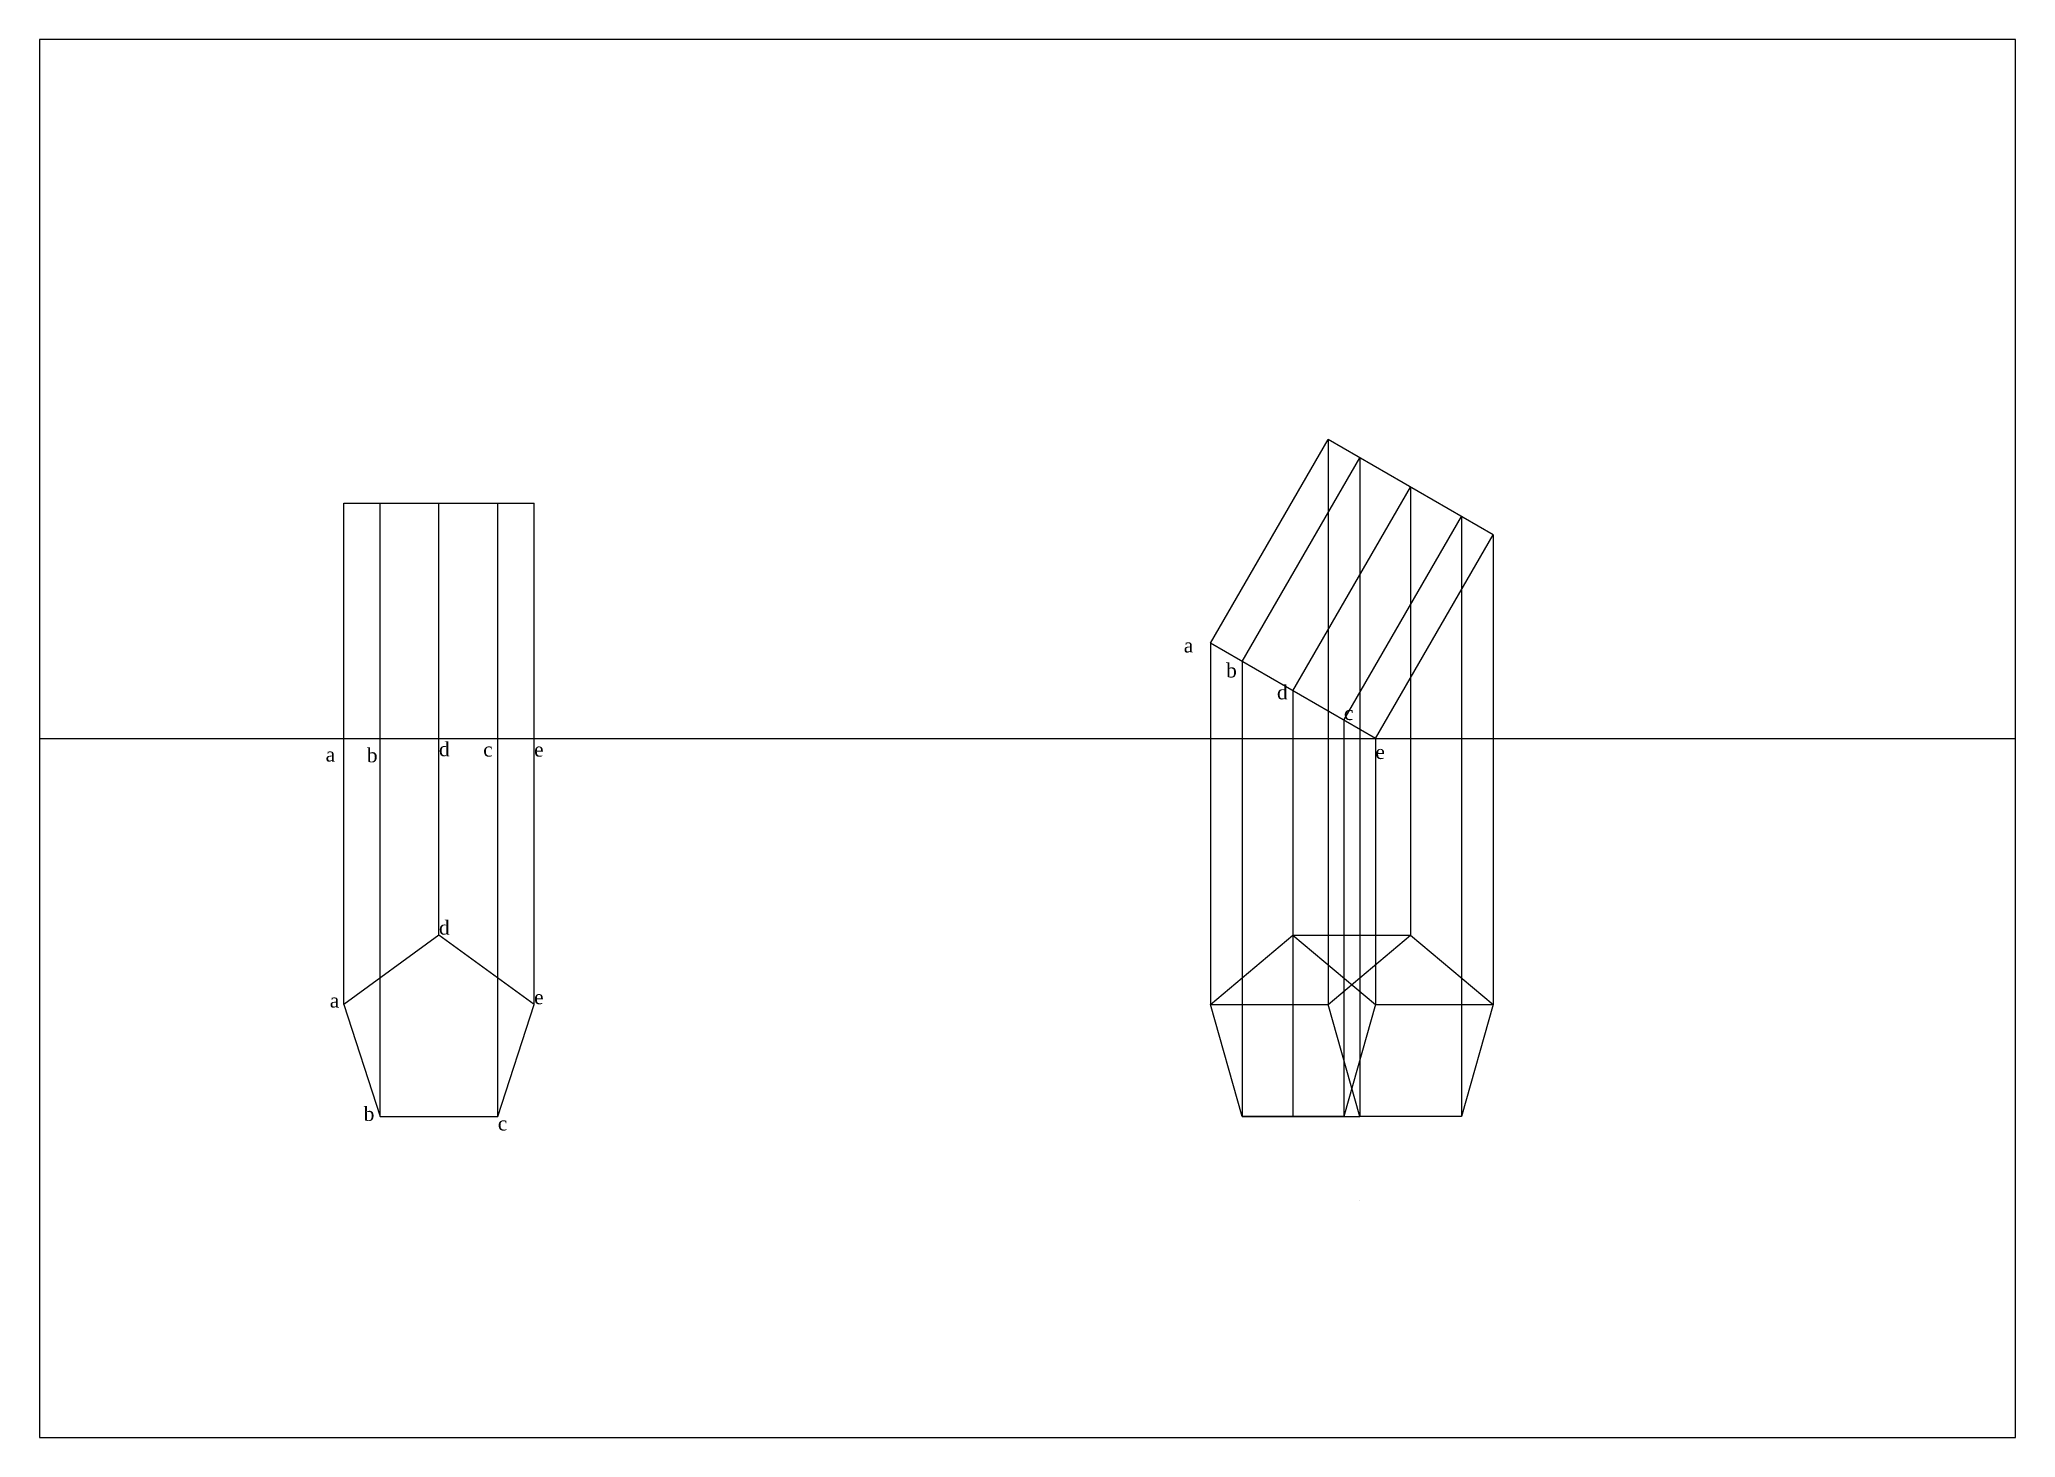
# Model space of a CAD drawing. Header units: millimetres. Extents: x 0 to 420, y 0 to 297.
import ezdxf

# ---------------------------------------------------------------- set-up
doc = ezdxf.new("R2010")
doc.units = ezdxf.units.MM
doc.header["$MEASUREMENT"] = 0
doc.styles.get("Standard").update_dxf_attribs({"font": 'times.ttf', "height": 5})

msp = doc.modelspace()

# ---------------------------------------------------------------- linework, layer by layer
for p, q in [((248.92, 168.73), (273.92, 212.03)), ((308.95, 191.8), (273.92, 212.03)), ((255.61, 164.86), (280.61, 208.16)), ((266.43, 158.61), (291.43, 201.91)), ((64.68, 148.5), (64.68, 198.5)), ((64.68, 198.5), (105.13, 198.5)), ((72.41, 148.5), (72.41, 198.5)), ((84.91, 148.5), (84.91, 198.5)), ((97.41, 148.5), (97.41, 198.5)), ((105.13, 148.5), (105.13, 198.5)), ((277.26, 152.36), (302.26, 195.66)), ((283.95, 148.5), (308.95, 191.8)), ((283.95, 148.5), (248.92, 168.73)), ((0, 148.5), (420, 148.5)), ((64.68, 92), (64.68, 148.5)), ((72.41, 68.22), (72.41, 148.5)), ((84.91, 106.69), (84.91, 148.5)), ((97.41, 68.22), (97.41, 148.5)), ((105.13, 92), (105.13, 148.5)), ((248.92, 92), (266.43, 106.69)), ((266.43, 106.69), (283.95, 92)), ((266.43, 106.69), (291.43, 106.69)), ((273.92, 92), (291.43, 106.69)), ((291.43, 106.69), (308.95, 92)), ((255.61, 68.22), (248.92, 92)), ((248.92, 92), (273.92, 92)), ((280.61, 68.22), (273.92, 92)), ((283.95, 92), (277.26, 68.22)), ((283.95, 92), (308.95, 92)), ((308.95, 92), (302.26, 68.22)), ((277.26, 68.22), (255.61, 68.22)), ((255.61, 68.22), (280.61, 68.22)), ((302.26, 68.22), (280.61, 68.22)), ((280.61, 50.25), (280.61, 50.25))]:
    msp.add_line(p, q)
at = {"color": 2}
for p, q in [((273.92, 212.03), (273.92, 92)), ((280.61, 208.16), (280.61, 68.22)), ((291.43, 201.91), (291.43, 106.69)), ((302.26, 195.66), (302.26, 68.22)), ((308.95, 191.8), (308.95, 92)), ((248.92, 168.73), (248.92, 92)), ((255.61, 164.86), (255.61, 68.22)), ((266.43, 158.61), (266.43, 68.22)), ((277.26, 152.36), (277.26, 68.22)), ((283.95, 148.5), (283.95, 92))]:
    msp.add_line(p, q, dxfattribs=at)
for points in [[(0, 0), (420, 0), (420, 297), (0, 297)], [(72.41, 68.22), (97.41, 68.22), (105.13, 92), (84.91, 106.69), (64.68, 92)]]:
    msp.add_lwpolyline(points, close=True)

# ---------------------------------------------------------------- texts
at = {"char_height": 3, "attachment_point": 1}
for s, width, insert in [('a', 26.4549, (243.21, 169.78)), ('b', 11.8646, (252.22, 164.47)), ('d', 9.62, (263.03, 159.81)), ('c', 28.6996, (277.26, 155.42)), ('d', 9.62, (84.91, 147.74)), ('a', 26.4549, (60.82, 146.61)), ('b', 11.8646, (69.58, 146.45)), ('c', 28.6996, (94.31, 147.66)), ('e', 11.2233, (105.13, 147.66)), ('e', 11.2233, (283.95, 147.15)), ('d', 9.62, (84.91, 109.83)), ('a', 26.4549, (61.7, 94.34)), ('e', 11.2233, (105.13, 95.06)), ('b', 11.8646, (68.91, 70.25)), ('c', 28.6996, (97.41, 68.22))]:
    msp.add_mtext_dynamic_manual_height_columns(s, width=width, gutter_width=25, heights=[0], dxfattribs=dict(at, insert=insert))

doc.saveas('drawing.dxf')
